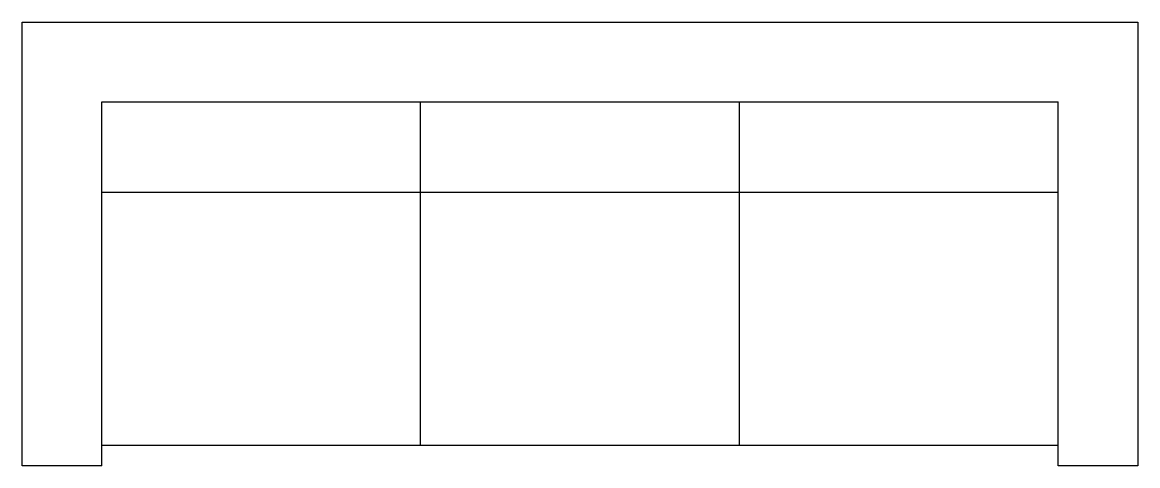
# Model space of a CAD drawing. Header units: inches. Extents: x -42 to 42, y -34 to -0.6.
import ezdxf

# ---------------------------------------------------------------- set-up
doc = ezdxf.new("R2010")
doc.units = ezdxf.units.IN
doc.header["$LTSCALE"] = 48
doc.header["$MEASUREMENT"] = 0
doc.layers.get('0').update_dxf_attribs({"linetype": 'CONTINUOUS'})

msp = doc.modelspace()

# ---------------------------------------------------------------- linework, layer by layer
at = {"linetype": 'Continuous'}
for p, q in [((-36.000027, -34), (-36.000027, -6.5971)), ((-12.00002, -32.4421), (-12.00003, -6.5971)), ((11.99997, -32.4421), (11.99998, -6.5971)), ((35.99998, -34), (35.99998, -6.5971)), ((-35.999844, -13.3819), (35.9998, -13.3819)), ((-36.000027, -32.4421), (35.99998, -32.4421))]:
    msp.add_line(p, q, dxfattribs=at)
msp.add_line((-36.000027, -6.5971), (35.99998, -6.5971))
msp.add_lwpolyline([(-36.000027, -34), (-42.000027, -34), (-42.000027, -0.5971), (41.99998, -0.5971), (41.99998, -34), (35.99998, -34)], dxfattribs=at)

doc.saveas('drawing.dxf')
